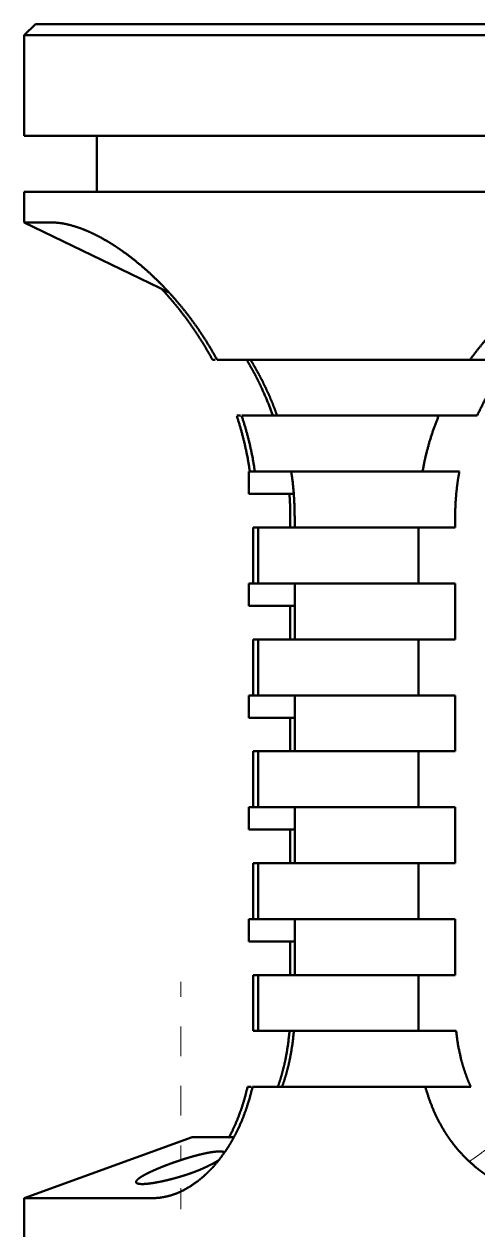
# Paper-space layout 'Layout1' of a CAD drawing. Header units: millimetres. Extents: x 0 to 420, y 0 to 297.
# Drawn here: x 304.07 to 320.27, y 154.31 to 197.42 of the extents above; entities that cross this region are included whole.
import ezdxf

# ---------------------------------------------------------------- set-up
doc = ezdxf.new("R2010")
doc.units = ezdxf.units.MM
doc.layers.add('170', color=7, linetype='Continuous', true_color=0xffffff)

psp = doc.layouts.get("Layout1")

# ---------------------------------------------------------------- linework, layer by layer
at = {"layer": '170', "color": 155, "linetype": 'Continuous', "lineweight": 50}
for p, q in [((304.466, 197.419), (304.066, 197.019)), ((312.64, 197.419), (312.64, 197.419)), ((304.066, 197.019), (304.066, 193.419)), ((306.666, 193.419), (306.666, 191.419)), ((304.066, 191.419), (304.066, 190.325)), ((304.066, 190.325), (309.243, 187.817)), ((310.893, 185.419), (310.794, 185.419)), ((311.659, 183.419), (311.788, 183.419)), ((312.096, 181.419), (312.096, 180.619)), ((313.571, 179.819), (313.571, 179.419)), ((313.728, 179.419), (313.728, 179.819)), ((319.461, 179.819), (319.461, 179.419)), ((312.243, 179.419), (312.243, 177.419)), ((312.243, 179.419), (312.423, 179.419)), ((312.423, 177.419), (312.423, 179.419)), ((318.156, 179.419), (318.156, 177.419)), ((319.461, 179.419), (318.156, 179.419)), ((312.096, 177.419), (312.096, 176.619)), ((313.728, 175.419), (313.728, 177.419)), ((318.156, 177.419), (319.461, 177.419)), ((319.461, 177.419), (319.461, 175.419)), ((313.571, 176.619), (313.571, 175.419)), ((312.243, 175.419), (312.243, 173.419)), ((312.243, 175.419), (312.423, 175.419)), ((312.423, 173.419), (312.423, 175.419)), ((318.156, 175.419), (318.156, 173.419)), ((319.461, 175.419), (318.156, 175.419)), ((312.096, 173.419), (312.096, 172.619)), ((313.728, 171.419), (313.728, 173.419)), ((318.156, 173.419), (319.461, 173.419)), ((319.461, 173.419), (319.461, 171.419)), ((313.571, 172.619), (313.571, 171.419)), ((312.243, 171.419), (312.243, 169.419)), ((312.243, 171.419), (312.423, 171.419)), ((312.423, 169.419), (312.423, 171.419)), ((318.156, 171.419), (318.156, 169.419)), ((319.461, 171.419), (318.156, 171.419)), ((312.096, 169.419), (312.096, 168.619)), ((313.728, 167.419), (313.728, 169.419)), ((318.156, 169.419), (319.461, 169.419)), ((319.461, 169.419), (319.461, 167.419)), ((313.571, 168.619), (313.571, 167.419)), ((312.243, 167.419), (312.243, 165.419)), ((312.243, 167.419), (312.423, 167.419)), ((312.423, 165.419), (312.423, 167.419)), ((318.156, 167.419), (318.156, 165.419)), ((319.461, 167.419), (318.156, 167.419)), ((312.096, 165.419), (312.096, 164.619)), ((313.728, 163.419), (313.728, 165.419)), ((318.156, 165.419), (319.461, 165.419)), ((319.461, 165.419), (319.461, 163.419)), ((313.571, 164.619), (313.571, 163.419)), ((312.243, 163.419), (312.243, 161.419)), ((312.243, 163.419), (312.423, 163.419)), ((312.423, 161.419), (312.423, 163.419)), ((318.156, 163.419), (318.156, 161.419)), ((319.461, 163.419), (318.156, 163.419)), ((312.423, 161.419), (312.243, 161.419)), ((318.156, 161.419), (318.454, 161.419)), ((312.046, 159.419), (312.174, 159.419)), ((310.066, 157.619), (304.066, 155.435)), ((304.066, 155.435), (304.066, 151.819))]:
    psp.add_line(p, q, dxfattribs=at)
at = {"layer": '170', "color": 193, "linetype": 'Continuous', "lineweight": 13}
for p, q in [((309.661, 163.174), (309.661, 162.642)), ((309.661, 161.579), (309.661, 160.516)), ((309.661, 159.454), (309.661, 158.391)), ((309.661, 157.328), (309.661, 156.796)), ((309.661, 155.796), (309.661, 155.046))]:
    psp.add_line(p, q, dxfattribs=at)
at = {"layer": '170', "color": 155, "linetype": 'Continuous', "lineweight": 50}
for points, knots in [([(307.417, 197.419), (306.37, 197.419), (304.947, 197.419), (304.466, 197.419)], [0, 0, 0.354606, 0.836858, 1, 1]), ([(347.666, 197.419), (347.557, 197.419), (346.692, 197.419), (344.996, 197.419), (343.857, 197.419), (341.053, 197.419), (337.647, 197.419), (333.774, 197.419), (329.591, 197.419), (327.435, 197.419), (323.104, 197.419), (318.892, 197.419), (314.97, 197.419), (311.493, 197.419), (308.604, 197.419), (307.417, 197.419)], [0, 0, 0.002709, 0.024207, 0.066335, 0.094636, 0.164286, 0.248927, 0.345151, 0.449084, 0.502642, 0.610243, 0.714881, 0.812345, 0.89871, 0.9705, 1, 1]), ([(307.071, 197.019), (306.005, 197.019), (304.556, 197.019), (304.066, 197.019)], [0, 0, 0.354605, 0.836859, 1, 1]), ([(348.066, 197.019), (347.655, 197.019), (346.438, 197.019), (344.46, 197.019), (341.796, 197.019), (338.544, 197.019), (336.735, 197.019), (332.835, 197.019), (328.683, 197.019), (324.433, 197.019), (320.244, 197.019), (318.221, 197.019), (314.415, 197.019), (311.043, 197.019), (308.232, 197.019), (307.071, 197.019)], [0, 0, 0.010023, 0.039709, 0.087951, 0.152947, 0.232271, 0.276398, 0.371521, 0.472811, 0.576484, 0.67867, 0.728007, 0.820865, 0.90311, 0.971673, 1, 1]), ([(304.066, 193.419), (304.189, 193.419), (305.164, 193.419), (307.071, 193.419)], [0, 0, 0.040883, 0.365397, 1, 1]), ([(307.071, 193.419), (309.561, 193.419), (311.043, 193.419), (314.415, 193.419), (318.221, 193.419), (322.321, 193.419), (326.56, 193.419), (328.683, 193.419), (332.835, 193.419), (336.735, 193.419), (340.236, 193.419), (343.208, 193.419), (345.54, 193.419), (347.145, 193.419), (347.963, 193.419), (348.066, 193.419)], [0, 0, 0.060725, 0.09689, 0.179135, 0.271993, 0.371996, 0.475409, 0.527189, 0.628479, 0.723602, 0.809008, 0.881507, 0.938392, 0.97754, 0.997488, 1, 1]), ([(307.071, 191.419), (306.005, 191.419), (304.556, 191.419), (304.066, 191.419)], [0, 0, 0.354605, 0.836859, 1, 1]), ([(348.066, 191.419), (347.963, 191.419), (347.145, 191.419), (345.54, 191.419), (344.46, 191.419), (341.796, 191.419), (338.544, 191.419), (336.735, 191.419), (332.835, 191.419), (328.683, 191.419), (324.433, 191.419), (320.244, 191.419), (318.221, 191.419), (314.415, 191.419), (311.043, 191.419), (308.232, 191.419), (307.071, 191.419)], [0, 0, 0.002512, 0.02246, 0.061608, 0.087951, 0.152947, 0.232271, 0.276398, 0.371521, 0.472811, 0.576484, 0.67867, 0.728007, 0.820865, 0.90311, 0.971673, 1, 1]), ([(304.066, 190.325), (304.178, 190.325), (305.068, 190.325)], [0, 0, 0.111877, 1, 1]), ([(307.071, 189.635), (306.771, 189.806), (306.485, 189.95), (306.346, 190.012), (306.212, 190.068), (306.081, 190.118), (305.953, 190.162), (305.709, 190.235), (305.48, 190.286), (305.371, 190.304), (305.266, 190.316), (305.215, 190.32), (305.165, 190.323), (305.116, 190.325), (305.068, 190.325)], [0, 0, 0.161138, 0.31084, 0.38154, 0.449599, 0.515114, 0.578136, 0.696998, 0.806633, 0.858141, 0.907527, 0.931447, 0.954825, 0.977674, 1, 1]), ([(319.987, 185.419), (320.225, 185.733), (320.473, 186.037), (320.731, 186.33), (321, 186.613), (321.28, 186.885), (321.571, 187.147), (321.72, 187.274), (321.871, 187.399), (322.025, 187.521), (322.182, 187.641), (322.261, 187.7), (322.34, 187.759), (322.421, 187.817), (322.502, 187.874), (322.665, 187.987), (322.83, 188.096), (323.164, 188.306), (323.505, 188.505), (323.852, 188.692), (324.204, 188.869), (324.563, 189.035), (324.927, 189.19), (325.297, 189.336), (325.673, 189.471), (325.862, 189.535), (326.052, 189.596), (326.243, 189.654), (326.434, 189.709), (326.817, 189.812), (327.201, 189.905), (327.587, 189.987), (327.975, 190.061), (328.364, 190.125), (328.754, 190.18), (329.146, 190.226), (329.539, 190.263), (329.932, 190.29), (330.324, 190.31), (330.715, 190.322), (331.105, 190.325)], [0, 0, 0.031246, 0.062336, 0.093328, 0.124268, 0.155203, 0.186186, 0.201711, 0.217264, 0.232852, 0.248478, 0.256307, 0.264149, 0.272003, 0.279866, 0.295578, 0.311262, 0.342566, 0.37382, 0.405057, 0.436316, 0.467625, 0.499016, 0.530516, 0.562154, 0.578002, 0.593819, 0.609604, 0.62536, 0.656797, 0.688156, 0.719458, 0.750723, 0.781967, 0.813205, 0.844456, 0.875735, 0.906975, 0.938093, 0.969095, 1, 1]), ([(310.96, 185.419), (310.743, 185.797), (310.519, 186.16), (310.289, 186.509), (310.052, 186.842), (309.809, 187.159), (309.56, 187.461), (309.435, 187.607), (309.308, 187.75), (309.244, 187.82), (309.181, 187.889), (309.117, 187.957), (309.053, 188.024), (308.798, 188.281), (308.544, 188.521), (308.292, 188.744), (308.041, 188.953), (307.794, 189.146), (307.549, 189.324), (307.428, 189.407), (307.308, 189.487), (307.189, 189.563), (307.071, 189.635)], [0, 0, 0.075165, 0.148736, 0.220783, 0.291267, 0.360185, 0.427657, 0.460878, 0.49376, 0.510079, 0.526294, 0.542381, 0.558328, 0.62075, 0.681016, 0.739183, 0.795328, 0.849504, 0.901692, 0.927041, 0.951897, 0.976226, 1, 1]), ([(310.794, 185.419), (310.618, 185.733), (310.436, 186.037), (310.249, 186.33), (310.058, 186.613), (309.862, 186.885), (309.663, 187.147), (309.562, 187.274), (309.46, 187.399), (309.358, 187.521), (309.255, 187.641), (309.203, 187.7), (309.151, 187.759), (309.099, 187.817), (309.047, 187.874), (308.965, 187.963)], [0, 0, 0.114823, 0.227508, 0.338163, 0.446823, 0.553476, 0.658184, 0.709845, 0.761058, 0.811833, 0.862174, 0.88718, 0.912073, 0.936864, 0.961522, 1, 1]), ([(310.96, 185.419), (315.165, 185.419), (319.987, 185.419)], [0, 0, 0.465832, 1, 1]), ([(312.953, 183.419), (312.749, 183.952), (312.523, 184.463), (312.402, 184.71), (312.277, 184.952), (312.147, 185.188), (312.012, 185.419)], [0, 0, 0.258134, 0.510446, 0.634619, 0.757567, 0.879348, 1, 1]), ([(312.152, 185.418), (312.288, 185.188), (312.42, 184.952), (312.547, 184.71), (312.669, 184.463), (312.786, 184.211), (312.898, 183.953), (313.003, 183.688), (313.103, 183.419)], [0, 0, 0.120753, 0.242592, 0.36556, 0.489726, 0.615176, 0.741996, 0.870254, 1, 1]), ([(321.511, 185.419), (321.126, 185.419), (320.364, 185.419), (319.987, 185.419)], [0, 0, 0.252578, 0.752374, 1, 1]), ([(320.241, 183.419), (320.507, 183.952), (320.807, 184.463), (320.971, 184.71), (321.142, 184.952), (321.322, 185.188), (321.511, 185.419)], [0, 0, 0.251004, 0.500445, 0.62502, 0.749699, 0.874642, 1, 1]), ([(311.659, 183.418), (311.808, 182.932), (311.936, 182.436), (312.044, 181.932), (312.129, 181.419)], [0, 0, 0.247535, 0.496418, 0.747068, 1, 1]), ([(318.87, 183.419), (316.365, 183.419), (311.835, 183.419)], [0, 0, 0.356007, 1, 1]), ([(312.308, 181.419), (312.223, 181.932), (312.115, 182.436), (311.985, 182.932), (311.835, 183.418)], [0, 0, 0.2529, 0.503538, 0.752423, 1, 1]), ([(318.87, 183.418), (318.685, 182.932), (318.527, 182.436), (318.396, 181.932), (318.292, 181.419)], [0, 0, 0.249755, 0.499161, 0.748977, 1, 1]), ([(312.308, 181.419), (314.18, 181.419), (318.292, 181.419)], [0, 0, 0.312758, 1, 1]), ([(313.728, 179.819), (313.72, 180.222), (313.697, 180.622), (313.66, 181.022), (313.607, 181.419)], [0, 0, 0.250914, 0.500974, 0.750557, 1, 1]), ([(319.609, 181.419), (319.17, 181.419), (318.951, 181.419), (318.512, 181.419), (318.292, 181.419)], [0, 0, 0.333166, 0.499804, 0.833221, 1, 1]), ([(319.461, 179.819), (319.465, 180.087), (319.477, 180.355), (319.498, 180.622), (319.526, 180.889), (319.563, 181.154), (319.609, 181.419)], [0, 0, 0.166816, 0.333479, 0.500201, 0.666869, 0.833396, 1, 1]), ([(313.673, 180.619), (312.804, 180.619), (312.096, 180.619)], [0, 0, 0.550786, 1, 1]), ([(313.571, 179.819), (313.568, 180.087), (313.558, 180.355), (313.542, 180.619)], [0, 0, 0.335003, 0.669595, 1, 1]), ([(318.156, 179.419), (316.138, 179.419), (312.423, 179.419)], [0, 0, 0.351889, 1, 1]), ([(312.423, 177.419), (314.221, 177.419), (318.156, 177.419)], [0, 0, 0.313655, 1, 1]), ([(313.728, 176.619), (313.022, 176.619), (312.2, 176.619), (312.096, 176.619)], [0, 0, 0.432584, 0.936321, 1, 1]), ([(318.156, 175.419), (316.138, 175.419), (312.423, 175.419)], [0, 0, 0.351889, 1, 1]), ([(312.423, 173.419), (314.221, 173.419), (318.156, 173.419)], [0, 0, 0.313655, 1, 1]), ([(313.728, 172.619), (313.022, 172.619), (312.2, 172.619), (312.096, 172.619)], [0, 0, 0.432584, 0.936321, 1, 1]), ([(318.156, 171.419), (316.138, 171.419), (312.423, 171.419)], [0, 0, 0.351889, 1, 1]), ([(312.423, 169.419), (314.221, 169.419), (318.156, 169.419)], [0, 0, 0.313655, 1, 1]), ([(313.728, 168.619), (313.022, 168.619), (312.2, 168.619), (312.096, 168.619)], [0, 0, 0.432584, 0.936321, 1, 1]), ([(318.156, 167.419), (316.138, 167.419), (312.423, 167.419)], [0, 0, 0.351889, 1, 1]), ([(312.423, 165.419), (314.221, 165.419), (318.156, 165.419)], [0, 0, 0.313655, 1, 1]), ([(313.728, 164.619), (313.022, 164.619), (312.2, 164.619), (312.096, 164.619)], [0, 0, 0.432584, 0.936321, 1, 1]), ([(318.156, 163.419), (316.138, 163.419), (312.423, 163.419)], [0, 0, 0.351889, 1, 1]), ([(312.423, 161.419), (314.221, 161.419), (318.156, 161.419)], [0, 0, 0.313655, 1, 1]), ([(313.127, 159.419), (313.207, 159.658), (313.279, 159.901), (313.342, 160.146), (313.399, 160.395), (313.488, 160.901), (313.545, 161.419)], [0, 0, 0.123258, 0.246782, 0.370691, 0.495097, 0.745837, 1, 1]), ([(313.701, 161.419), (313.643, 160.901), (313.553, 160.395), (313.497, 160.146), (313.432, 159.901), (313.359, 159.658), (313.279, 159.419)], [0, 0, 0.254083, 0.504781, 0.629189, 0.753116, 0.876679, 1, 1]), ([(320.017, 159.419), (319.916, 159.658), (319.825, 159.901), (319.745, 160.146), (319.674, 160.395), (319.564, 160.901), (319.493, 161.419)], [0, 0, 0.125319, 0.250095, 0.374581, 0.498996, 0.748412, 1, 1]), ([(312.224, 159.419), (312.117, 159.001), (311.988, 158.597), (311.839, 158.206), (311.667, 157.83), (311.621, 157.738), (311.573, 157.648), (311.525, 157.559), (311.475, 157.471), (311.373, 157.3), (311.266, 157.136), (311.041, 156.826), (310.801, 156.541), (310.738, 156.474), (310.675, 156.409), (310.61, 156.345), (310.545, 156.283), (310.414, 156.166), (310.28, 156.058), (310.009, 155.868), (309.733, 155.711), (309.664, 155.677), (309.594, 155.646), (309.523, 155.616), (309.453, 155.589), (309.312, 155.541), (309.173, 155.503), (308.897, 155.452), (308.625, 155.435)], [0, 0, 0.074904, 0.148564, 0.221193, 0.29299, 0.310845, 0.328637, 0.346296, 0.363808, 0.398393, 0.43243, 0.49896, 0.563646, 0.579562, 0.595382, 0.611114, 0.626708, 0.657292, 0.687107, 0.744633, 0.799753, 0.813217, 0.826567, 0.839817, 0.852947, 0.878715, 0.903871, 0.952653, 1, 1]), ([(311.382, 157.612), (311.4, 157.646), (311.447, 157.737), (311.493, 157.829), (311.663, 158.206), (311.812, 158.596), (311.94, 159.001), (312.046, 159.419)], [0, 0, 0.020087, 0.072993, 0.126209, 0.340388, 0.557023, 0.776685, 1, 1]), ([(318.393, 159.419), (314.149, 159.419), (312.224, 159.419)], [0, 0, 0.687908, 1, 1]), ([(323.403, 155.435), (322.967, 155.451), (322.537, 155.502), (322.325, 155.54), (322.115, 155.587), (321.906, 155.643), (321.7, 155.709), (321.298, 155.866), (320.915, 156.056), (320.731, 156.164), (320.551, 156.28), (320.463, 156.341), (320.376, 156.404), (320.29, 156.469), (320.206, 156.537), (319.884, 156.823), (319.59, 157.134), (319.453, 157.299), (319.322, 157.47), (319.259, 157.557), (319.197, 157.646), (319.137, 157.737), (319.079, 157.829), (318.865, 158.206), (318.68, 158.596), (318.523, 159.001), (318.393, 159.419)], [0, 0, 0.063144, 0.125707, 0.156902, 0.188108, 0.219389, 0.250789, 0.313253, 0.375139, 0.406035, 0.436985, 0.4525, 0.468052, 0.483654, 0.4993, 0.561611, 0.623615, 0.65466, 0.685803, 0.701427, 0.717098, 0.732821, 0.748568, 0.811298, 0.873885, 0.93668, 1, 1]), ([(310.066, 157.619), (310.715, 157.619), (311.515, 157.619)], [0, 0, 0.448261, 1, 1]), ([(311.221, 157.08), (311.206, 157.087), (311.189, 157.093), (311.17, 157.098), (311.149, 157.102), (311.101, 157.107), (311.044, 157.109), (311.012, 157.109), (310.979, 157.107), (310.943, 157.105), (310.906, 157.102), (310.827, 157.093), (310.741, 157.081), (310.696, 157.073), (310.65, 157.065), (310.601, 157.056), (310.552, 157.046), (310.451, 157.024), (310.346, 156.999), (310.293, 156.986), (310.238, 156.972), (310.182, 156.957), (310.126, 156.942), (310.013, 156.91), (309.9, 156.876), (309.842, 156.859), (309.785, 156.841), (309.727, 156.823), (309.669, 156.804), (309.554, 156.766), (309.44, 156.727), (309.328, 156.687), (309.217, 156.646), (309.162, 156.625), (309.108, 156.605), (309.055, 156.584), (309.003, 156.563), (308.902, 156.522), (308.804, 156.481), (308.757, 156.461), (308.71, 156.44), (308.664, 156.42), (308.62, 156.399), (308.536, 156.36), (308.458, 156.321), (308.386, 156.283), (308.32, 156.246), (308.289, 156.228), (308.26, 156.211), (308.233, 156.194), (308.208, 156.177), (308.163, 156.145), (308.126, 156.115), (308.111, 156.1), (308.097, 156.086), (308.091, 156.08), (308.086, 156.073), (308.081, 156.066), (308.076, 156.06), (308.065, 156.036), (308.061, 156.015), (308.063, 156.006), (308.067, 155.997), (308.073, 155.988), (308.082, 155.98), (308.106, 155.967), (308.138, 155.957), (308.179, 155.95), (308.229, 155.946), (308.257, 155.945), (308.287, 155.944), (308.32, 155.945), (308.353, 155.946), (308.426, 155.951), (308.507, 155.959), (308.549, 155.964), (308.594, 155.97), (308.64, 155.977), (308.687, 155.984), (308.784, 156.001), (308.886, 156.02), (308.939, 156.031), (308.993, 156.042), (309.048, 156.054), (309.103, 156.067), (309.159, 156.08), (309.216, 156.094), (309.273, 156.108), (309.331, 156.123), (309.446, 156.153), (309.561, 156.186), (309.619, 156.203), (309.677, 156.22), (309.735, 156.238), (309.793, 156.256), (309.907, 156.293), (310.02, 156.331)], [0, 0, 0.002965, 0.006251, 0.00986, 0.01381, 0.02276, 0.033193, 0.038994, 0.045175, 0.051702, 0.05854, 0.073155, 0.089019, 0.097422, 0.106148, 0.115135, 0.124331, 0.14332, 0.163103, 0.173294, 0.183682, 0.194239, 0.204894, 0.226412, 0.248221, 0.259234, 0.270321, 0.281485, 0.292671, 0.314908, 0.336955, 0.358813, 0.380486, 0.391236, 0.401857, 0.41231, 0.422602, 0.442713, 0.462194, 0.471699, 0.481044, 0.49021, 0.499132, 0.516183, 0.532193, 0.547171, 0.561101, 0.567655, 0.573885, 0.579765, 0.585307, 0.595383, 0.604135, 0.608022, 0.611585, 0.613246, 0.614824, 0.616317, 0.617726, 0.622597, 0.626532, 0.628331, 0.630139, 0.632057, 0.634167, 0.639161, 0.645413, 0.653075, 0.662257, 0.667445, 0.672991, 0.678875, 0.685094, 0.698536, 0.71334, 0.721262, 0.729498, 0.737978, 0.746702, 0.76485, 0.783943, 0.793849, 0.803982, 0.814283, 0.82473, 0.835315, 0.846043, 0.856872, 0.867747, 0.889601, 0.911605, 0.922662, 0.933759, 0.944903, 0.956064, 0.978208, 1, 1]), ([(311.013, 156.796), (311.005, 156.791), (310.961, 156.765), (310.915, 156.737), (310.865, 156.709), (310.813, 156.68), (310.701, 156.622), (310.58, 156.562), (310.517, 156.532), (310.451, 156.503), (310.383, 156.473), (310.314, 156.443), (310.17, 156.386), (310.02, 156.331)], [0, 0, 0.009046, 0.055544, 0.104676, 0.156487, 0.210905, 0.325917, 0.44817, 0.511975, 0.577585, 0.645035, 0.713939, 0.854818, 1, 1]), ([(308.625, 155.435), (307.267, 155.435), (305.237, 155.435), (304.197, 155.435), (304.066, 155.435)], [0, 0, 0.297862, 0.743155, 0.971229, 1, 1])]:
    psp.add_open_spline(points, degree=1, knots=knots, dxfattribs=at)
for points in [[(318.87, 183.419), (320.241, 183.419)], [(312.096, 181.419), (312.295, 181.419)], [(312.096, 177.419), (312.423, 177.419)], [(312.096, 173.419), (312.423, 173.419)], [(312.096, 169.419), (312.423, 169.419)], [(312.096, 165.419), (312.423, 165.419)], [(319.493, 161.419), (318.454, 161.419)], [(318.393, 159.419), (320.017, 159.419)]]:
    psp.add_open_spline(points, degree=1, dxfattribs=at)
at = {"layer": '170', "color": 155, "linetype": 'Continuous', "lineweight": 13}
psp.add_open_spline([(322.952, 158.888), (322.648, 158.672), (321.306, 157.713), (319.965, 156.746)], degree=1, knots=[0, 0, 0.101609, 0.550363, 1, 1], dxfattribs=at)

doc.saveas('drawing.dxf')
